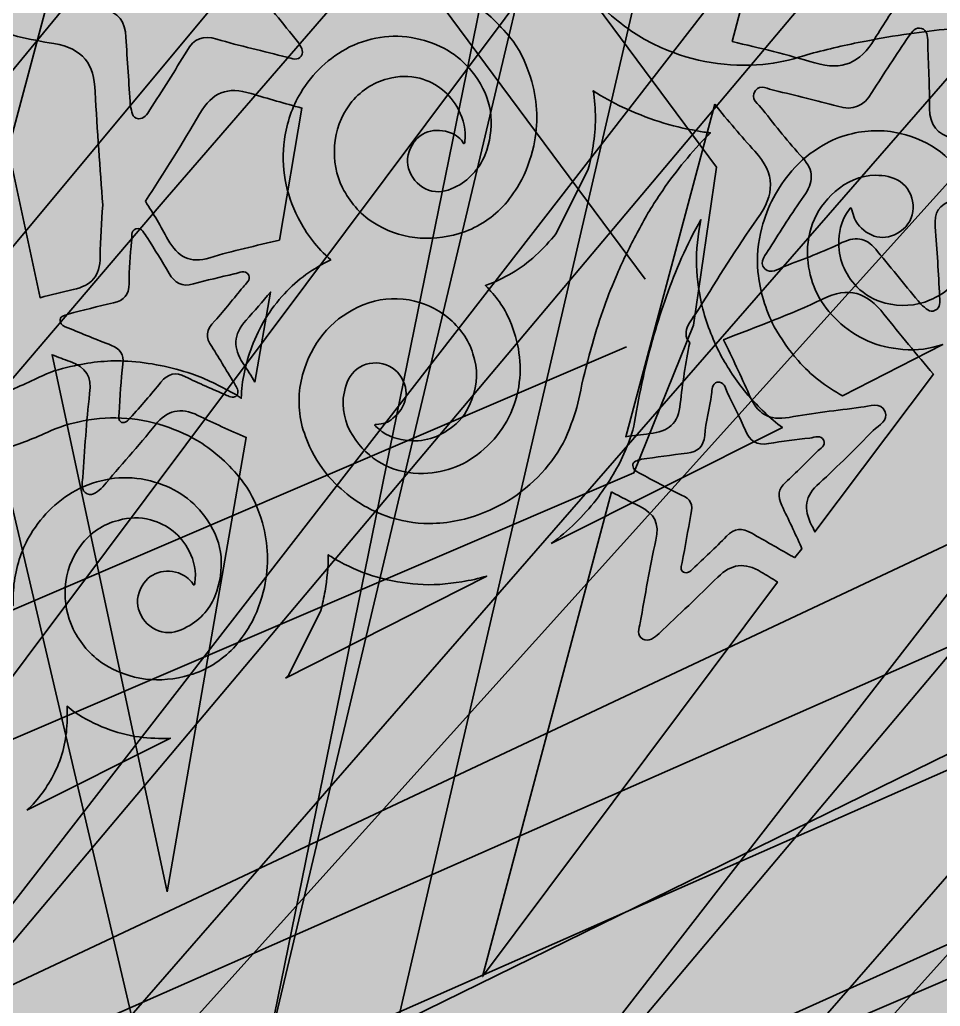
# Model space of a CAD drawing. Header units: inches. Extents: x 1.3 to 15.2, y 1.7 to 11.7.
# Drawn here: x 8.206 to 10.247, y 3.103 to 5.291 of the extents above; entities that cross this region are included whole.
import ezdxf

# ---------------------------------------------------------------- set-up
doc = ezdxf.new("R2010")
doc.units = ezdxf.units.IN
doc.header["$MEASUREMENT"] = 0
doc.layers.add('Layer 1', color=7, linetype='Continuous')

# ---------------------------------------------------------------- blocks, each defined once
blk = doc.blocks.new('block 2')
at = {"layer": 'Layer 1', "true_color": 0x94aa00}
h = blk.add_hatch(color=54, dxfattribs=at)
h.dxf.hatch_style = 2
h.paths.add_polyline_path([(8.05, 7.2569), (7.7, 7.3083), (7.5903, 7.6444), (5.0417, 8.9264), (4.7069, 8.8167), (3.0278, 11.7208), (1.35, 8.8167), (3.0278, 1.7528), (3.125, 1.7139), (3.3514, 1.7306), (3.6556, 1.75), (9.5681, 4.2861), (9.7, 4.6139), (9.7514, 4.9639)])
edge = h.paths.add_edge_path()
edge.add_spline(control_points=[(3.0194, 10.6444), (3.4347, 10.6444), (3.7694, 10.3097), (3.7694, 9.8944), (3.7694, 9.4792), (3.4333, 9.1444), (3.0194, 9.1444), (2.6042, 9.1444), (2.2694, 9.4792), (2.2694, 9.8944), (2.2694, 10.3097), (2.6042, 10.6444), (3.0194, 10.6444)], knot_values=[0, 0, 0, 0, 1, 1, 1, 2, 2, 2, 3, 3, 3, 4, 4, 4, 4], degree=3, periodic=1)
at = {"layer": 'Layer 1', "color": 7, "lineweight": 35, "true_color": 0xffffff}
blk.add_lwpolyline([(8.05, 7.2569), (7.7, 7.3083), (7.5903, 7.6444), (5.0417, 8.9264), (4.7069, 8.8167), (3.0278, 11.7208), (1.35, 8.8167), (3.0278, 1.7528), (3.125, 1.7139), (3.3514, 1.7306), (3.6556, 1.75), (9.5681, 4.2861), (9.7, 4.6139), (9.7514, 4.9639), (8.05, 7.2569)], dxfattribs=at)
at = {"layer": 'Layer 1', "color": 140, "lineweight": 35, "true_color": 0x00bfff}
for points in [[(7.7431, 7.2069), (9.5931, 4.7153)], [(9.5514, 4.5653), (3.125, 1.8097)]]:
    blk.add_lwpolyline(points, dxfattribs=at)
blk = doc.blocks.new('block 3')
at = {"layer": 'Layer 1', "true_color": 0xdcdcdc}
h = blk.add_hatch(color=254, dxfattribs=at)
h.dxf.hatch_style = 2
h.paths.add_polyline_path([(5.9473, 2.0945), (10.0015, 6.9626), (11.7084, 4.807)])
at = {"layer": 'Layer 1', "color": 140, "lineweight": 35, "true_color": 0x00bfff}
for points in [[(5.8501, 1.6792), (10.9015, 3.9084), (10.9501, 3.9292), (11.8501, 4.3265), (11.9778, 4.6556), (12.0265, 5.0056), (10.3112, 7.2848), (9.9626, 7.3334), (9.8501, 7.6681), (7.3001, 8.9278), (6.9667, 8.814), (5.2709, 11.7056)], [(9.8792, 7.232), (5.4959, 1.9028)], [(11.8612, 4.6042), (5.4862, 1.7917)]]:
    blk.add_lwpolyline(points, dxfattribs=at)
at = {"layer": 'Layer 1', "color": 7, "lineweight": 35, "true_color": 0xffffff}
blk.add_lwpolyline([(5.9473, 2.0945), (10.0015, 6.9626), (11.7084, 4.807), (5.9473, 2.0945)], dxfattribs=at)
at = {"layer": 'Layer 1', "color": 140, "lineweight": 35, "true_color": 0x00bfff}
for points, knots in [([(10.5403, 5.414), (10.557, 5.4292), (10.5723, 5.4459), (10.5862, 5.4626), (10.5862, 5.4626), (10.657, 5.6056), (10.657, 5.6056), (10.6612, 5.6195), (10.664, 5.6334), (10.6667, 5.6487), (10.6737, 5.6903), (10.6751, 5.732), (10.6695, 5.7723), (10.6695, 5.7751), (10.6681, 5.7765), (10.6681, 5.7792), (10.6681, 5.7792), (11.2237, 5.064), (11.2237, 5.064), (11.2237, 5.064), (11.0792, 4.9917), (11.0792, 4.9917), (11.0417, 5.0376), (10.9987, 5.0765), (10.9487, 5.1098), (10.9209, 5.1292), (10.8917, 5.1459), (10.8626, 5.1612), (10.8042, 5.1917), (10.7431, 5.2153), (10.682, 5.232), (10.6195, 5.2501), (10.5584, 5.2612), (10.4945, 5.2681), (10.4542, 5.2723), (10.4153, 5.2737), (10.3751, 5.2751), (10.3348, 5.2751), (10.2945, 5.2737), (10.2556, 5.2695), (10.2265, 5.2667), (10.1973, 5.2626), (10.1667, 5.2584), (10.1334, 5.2528), (10.1001, 5.2473), (10.0653, 5.2403), (10.0237, 5.232), (9.9834, 5.2223), (9.9445, 5.2112), (9.9153, 5.2015), (9.8848, 5.1945), (9.8542, 5.1917), (9.7765, 5.1848), (9.7015, 5.1973), (9.6278, 5.2292), (9.5945, 5.2445), (9.5626, 5.264), (9.5334, 5.2876), (9.4917, 5.3195), (9.4598, 5.3584), (9.4334, 5.4015), (9.414, 5.4348), (9.4015, 5.4723), (9.3931, 5.5098), (9.382, 5.5667), (9.3862, 5.6223), (9.4028, 5.6765), (9.414, 5.7098), (9.4292, 5.7403), (9.4501, 5.7695), (9.4653, 5.789), (9.4806, 5.807), (9.5001, 5.8223), (9.5362, 5.8515), (9.5765, 5.8695), (9.6237, 5.8765), (9.7056, 5.8903), (9.7806, 5.8723), (9.8459, 5.8195), (9.8778, 5.7931), (9.9015, 5.7598), (9.9167, 5.7209), (9.9306, 5.6848), (9.9334, 5.6487), (9.9278, 5.6112), (9.9209, 5.5709), (9.9042, 5.5376), (9.8778, 5.5098), (9.8501, 5.4806), (9.8153, 5.4626), (9.7737, 5.457), (9.7459, 5.4542), (9.7153, 5.4542), (9.689, 5.4667), (9.6445, 5.4848), (9.6126, 5.5167), (9.5945, 5.5598), (9.5834, 5.5876), (9.5792, 5.6153), (9.5862, 5.6445), (9.5862, 5.6473), (9.5862, 5.6487), (9.589, 5.6487), (9.5917, 5.6487), (9.5917, 5.6459), (9.5931, 5.6445), (9.6015, 5.6306), (9.6126, 5.6209), (9.6292, 5.614), (9.6709, 5.5959), (9.7153, 5.6042), (9.7362, 5.6501), (9.757, 5.6945), (9.7251, 5.7515), (9.6765, 5.7612), (9.6528, 5.7667), (9.6306, 5.7598), (9.6098, 5.7501), (9.5737, 5.7348), (9.5473, 5.7056), (9.5306, 5.6695), (9.5015, 5.6028), (9.507, 5.5376), (9.5445, 5.4737), (9.5765, 5.4209), (9.6223, 5.3848), (9.6806, 5.364), (9.7431, 5.3403), (9.8056, 5.3403), (9.8681, 5.3612), (9.9265, 5.3806), (9.9709, 5.4153), (10.007, 5.4626), (10.0112, 5.4681), (10.0153, 5.4737), (10.0195, 5.4806), (10.0431, 5.4403), (10.0737, 5.407), (10.1126, 5.382), (10.1556, 5.3542), (10.2028, 5.3348), (10.2542, 5.3278), (10.3001, 5.3209), (10.3473, 5.3251), (10.3917, 5.3362), (10.4473, 5.3487), (10.4973, 5.3751), (10.5403, 5.414)], [0, 0, 0, 0, 1, 1, 1, 2, 2, 2, 3, 3, 3, 4, 4, 4, 5, 5, 5, 6, 6, 6, 7, 7, 7, 8, 8, 8, 9, 9, 9, 10, 10, 10, 11, 11, 11, 12, 12, 12, 13, 13, 13, 14, 14, 14, 15, 15, 15, 16, 16, 16, 17, 17, 17, 18, 18, 18, 19, 19, 19, 20, 20, 20, 21, 21, 21, 22, 22, 22, 23, 23, 23, 24, 24, 24, 25, 25, 25, 26, 26, 26, 27, 27, 27, 28, 28, 28, 29, 29, 29, 30, 30, 30, 31, 31, 31, 32, 32, 32, 33, 33, 33, 34, 34, 34, 35, 35, 35, 36, 36, 36, 37, 37, 37, 38, 38, 38, 39, 39, 39, 40, 40, 40, 41, 41, 41, 42, 42, 42, 43, 43, 43, 44, 44, 44, 45, 45, 45, 46, 46, 46, 47, 47, 47, 48, 48, 48, 49, 49, 49, 49]), ([(8.5153, 4.8765), (8.5153, 4.8765), (8.5334, 4.8973), (8.5334, 4.8973), (8.5334, 4.8973), (8.9515, 5.382), (8.9515, 5.382), (9.0098, 5.3917), (9.0667, 5.3876), (9.1237, 5.3695), (9.1528, 5.3598), (9.1806, 5.3473), (9.207, 5.3306), (9.2431, 5.307), (9.2737, 5.2778), (9.3001, 5.2431), (9.3195, 5.2167), (9.332, 5.1862), (9.3417, 5.1542), (9.3542, 5.107), (9.357, 5.0598), (9.3459, 5.0112), (9.339, 4.982), (9.3292, 4.9528), (9.314, 4.9265), (9.3028, 4.9084), (9.2917, 4.8917), (9.2778, 4.8765), (9.2501, 4.8487), (9.2181, 4.8278), (9.1806, 4.8167), (9.114, 4.7973), (9.0487, 4.8042), (8.989, 4.8417), (8.9598, 4.8612), (8.9376, 4.8876), (8.9223, 4.9181), (8.907, 4.9473), (8.9028, 4.9778), (8.9042, 5.0112), (8.907, 5.0459), (8.9181, 5.0765), (8.939, 5.1042), (8.9598, 5.132), (8.989, 5.1515), (9.0223, 5.1598), (9.0459, 5.1667), (9.0709, 5.1667), (9.0931, 5.1612), (9.132, 5.1501), (9.1598, 5.1278), (9.1792, 5.0917), (9.1903, 5.0695), (9.1959, 5.0459), (9.1931, 5.0209), (9.1931, 5.0195), (9.1931, 5.0181), (9.1917, 5.0167), (9.189, 5.0153), (9.189, 5.0195), (9.189, 5.0195), (9.1806, 5.0306), (9.1695, 5.039), (9.157, 5.0417), (9.1209, 5.0528), (9.0848, 5.0403), (9.0695, 4.9987), (9.0556, 4.9584), (9.0862, 4.914), (9.1278, 4.9098), (9.1473, 4.907), (9.1653, 4.9167), (9.182, 4.9251), (9.2112, 4.9431), (9.232, 4.9709), (9.2417, 5.0015), (9.2612, 5.0612), (9.2528, 5.1167), (9.2153, 5.1681), (9.1848, 5.2098), (9.1445, 5.2348), (9.0945, 5.2473), (9.0403, 5.2612), (8.989, 5.2542), (8.9376, 5.2306), (8.8917, 5.207), (8.8556, 5.1723), (8.8292, 5.1292), (8.8098, 5.0973), (8.7987, 5.0626), (8.7931, 5.0251), (8.7848, 4.964), (8.7959, 4.9056), (8.8237, 4.8515), (8.8417, 4.8153), (8.8653, 4.7848), (8.8959, 4.7584), (8.857, 4.739), (8.8223, 4.7153), (8.7931, 4.6834), (8.7612, 4.6487), (8.7376, 4.6098), (8.7209, 4.5653), (8.707, 4.5292), (8.6987, 4.4903), (8.6973, 4.4515), (8.6903, 4.4556), (8.6862, 4.4598), (8.6792, 4.4626), (8.6501, 4.4792), (8.6195, 4.4945), (8.5876, 4.5056), (8.5417, 4.5209), (8.4945, 4.5306), (8.4459, 4.5334), (8.4056, 4.5362), (8.3667, 4.532), (8.3278, 4.5237), (8.3042, 4.5181), (8.2792, 4.5126), (8.257, 4.5015), (8.2251, 4.4862), (8.1903, 4.4709), (8.157, 4.457), (8.157, 4.457), (8.5153, 4.8765), (8.5153, 4.8765)], [0, 0, 0, 0, 1, 1, 1, 2, 2, 2, 3, 3, 3, 4, 4, 4, 5, 5, 5, 6, 6, 6, 7, 7, 7, 8, 8, 8, 9, 9, 9, 10, 10, 10, 11, 11, 11, 12, 12, 12, 13, 13, 13, 14, 14, 14, 15, 15, 15, 16, 16, 16, 17, 17, 17, 18, 18, 18, 19, 19, 19, 20, 20, 20, 21, 21, 21, 22, 22, 22, 23, 23, 23, 24, 24, 24, 25, 25, 25, 26, 26, 26, 27, 27, 27, 28, 28, 28, 29, 29, 29, 30, 30, 30, 31, 31, 31, 32, 32, 32, 33, 33, 33, 34, 34, 34, 35, 35, 35, 36, 36, 36, 37, 37, 37, 38, 38, 38, 39, 39, 39, 40, 40, 40, 41, 41, 41, 42, 42, 42, 42]), ([(9.3181, 4.2445), (9.2945, 4.2251), (9.2667, 4.2112), (9.2376, 4.1987), (9.1973, 4.182), (9.157, 4.1737), (9.114, 4.1737), (9.082, 4.1737), (9.0501, 4.1792), (9.0181, 4.1903), (8.9723, 4.207), (8.9334, 4.2334), (8.8987, 4.2695), (8.8778, 4.2917), (8.8626, 4.3167), (8.8487, 4.3445), (8.8403, 4.364), (8.8334, 4.3834), (8.8292, 4.4028), (8.8223, 4.4417), (8.8251, 4.4806), (8.8376, 4.5167), (8.8598, 4.5834), (8.9028, 4.632), (8.9681, 4.6584), (9.0001, 4.6723), (9.0348, 4.6751), (9.0695, 4.6695), (9.1015, 4.664), (9.1292, 4.6515), (9.1556, 4.6306), (9.182, 4.6084), (9.2015, 4.582), (9.2112, 4.5501), (9.2223, 4.5167), (9.2223, 4.4834), (9.2084, 4.4487), (9.2001, 4.4251), (9.1876, 4.4042), (9.1667, 4.389), (9.1362, 4.364), (9.1001, 4.3528), (9.0612, 4.3584), (9.0362, 4.3612), (9.014, 4.3709), (8.9959, 4.389), (8.9945, 4.3903), (8.9931, 4.3917), (8.9931, 4.3917), (8.9945, 4.3945), (8.9959, 4.3931), (8.9973, 4.3931), (9.0112, 4.3945), (9.0237, 4.3973), (9.0334, 4.407), (9.0626, 4.4306), (9.0751, 4.4667), (9.0487, 4.5028), (9.0237, 4.5376), (8.9695, 4.539), (8.9431, 4.5056), (8.9306, 4.4903), (8.9265, 4.4709), (8.9237, 4.4515), (8.9209, 4.4167), (8.932, 4.3848), (8.9515, 4.3584), (8.9876, 4.3084), (9.0403, 4.2834), (9.1015, 4.2848), (9.1528, 4.2862), (9.1973, 4.3042), (9.2362, 4.339), (9.2778, 4.3751), (9.3028, 4.4223), (9.3126, 4.4765), (9.3209, 4.5278), (9.3126, 4.5778), (9.2931, 4.6237), (9.2806, 4.6528), (9.2612, 4.6792), (9.239, 4.7015), (9.2806, 4.7167), (9.3167, 4.7376), (9.3501, 4.7681), (9.3667, 4.7834), (9.382, 4.8001), (9.3959, 4.8167), (9.3959, 4.8167), (9.4667, 4.9598), (9.4667, 4.9598), (9.4709, 4.9737), (9.4737, 4.9876), (9.4765, 5.0028), (9.4834, 5.0445), (9.4848, 5.0848), (9.4792, 5.1265), (9.4792, 5.1292), (9.4778, 5.132), (9.4778, 5.1334), (9.4987, 5.1195), (9.5209, 5.107), (9.5431, 5.0973), (9.5959, 5.0723), (9.6515, 5.0542), (9.7084, 5.0445), (9.7181, 5.0417), (9.7278, 5.0417), (9.7376, 5.0403), (9.7348, 5.0376), (9.7306, 5.0334), (9.7265, 5.0292), (9.6903, 4.9903), (9.6556, 4.9487), (9.6265, 4.9042), (9.607, 4.8765), (9.5903, 4.8473), (9.5751, 4.8181), (9.5598, 4.789), (9.5445, 4.7584), (9.5306, 4.7265), (9.5209, 4.7028), (9.5112, 4.6806), (9.5028, 4.6556), (9.4931, 4.6278), (9.4834, 4.6015), (9.4765, 4.5723), (9.4667, 4.539), (9.457, 4.5042), (9.4501, 4.4695), (9.4445, 4.4431), (9.439, 4.4181), (9.4292, 4.3945), (9.4098, 4.3362), (9.3709, 4.2848), (9.3181, 4.2445)], [0, 0, 0, 0, 1, 1, 1, 2, 2, 2, 3, 3, 3, 4, 4, 4, 5, 5, 5, 6, 6, 6, 7, 7, 7, 8, 8, 8, 9, 9, 9, 10, 10, 10, 11, 11, 11, 12, 12, 12, 13, 13, 13, 14, 14, 14, 15, 15, 15, 16, 16, 16, 17, 17, 17, 18, 18, 18, 19, 19, 19, 20, 20, 20, 21, 21, 21, 22, 22, 22, 23, 23, 23, 24, 24, 24, 25, 25, 25, 26, 26, 26, 27, 27, 27, 28, 28, 28, 29, 29, 29, 30, 30, 30, 31, 31, 31, 32, 32, 32, 33, 33, 33, 34, 34, 34, 35, 35, 35, 36, 36, 36, 37, 37, 37, 38, 38, 38, 39, 39, 39, 40, 40, 40, 41, 41, 41, 42, 42, 42, 43, 43, 43, 44, 44, 44, 45, 45, 45, 45]), ([(10.0306, 4.457), (10.0306, 4.457), (10.0306, 4.457), (10.0306, 4.457), (9.9945, 4.4765), (9.9598, 4.5028), (9.932, 4.5348), (9.9112, 4.5584), (9.8945, 4.5834), (9.8792, 4.6098), (9.8598, 4.6487), (9.8473, 4.689), (9.8431, 4.732), (9.8403, 4.764), (9.8431, 4.7973), (9.8515, 4.8292), (9.864, 4.8765), (9.8862, 4.9181), (9.9181, 4.9556), (9.9376, 4.9792), (9.9612, 4.9973), (9.9876, 5.0126), (10.0056, 5.0237), (10.0237, 5.032), (10.0445, 5.0362), (10.082, 5.0473), (10.1209, 5.0473), (10.1584, 5.039), (10.2265, 5.0223), (10.2778, 4.9848), (10.3112, 4.9209), (10.3265, 4.889), (10.3334, 4.8556), (10.3306, 4.8209), (10.3278, 4.789), (10.3181, 4.7584), (10.3001, 4.732), (10.2806, 4.7042), (10.2556, 4.682), (10.2251, 4.6695), (10.1931, 4.6556), (10.1584, 4.6542), (10.1251, 4.6626), (10.1015, 4.6695), (10.0792, 4.6806), (10.0626, 4.6987), (10.0348, 4.7265), (10.0209, 4.7626), (10.0223, 4.8028), (10.0237, 4.8278), (10.0306, 4.8515), (10.0459, 4.8709), (10.0473, 4.8723), (10.0487, 4.8737), (10.0487, 4.8737), (10.0515, 4.8737), (10.0501, 4.8709), (10.0515, 4.8695), (10.0542, 4.8556), (10.0584, 4.8445), (10.0681, 4.8334), (10.0931, 4.8056), (10.1306, 4.7973), (10.1653, 4.8265), (10.1973, 4.8542), (10.1931, 4.9084), (10.1584, 4.932), (10.1417, 4.9431), (10.1223, 4.9459), (10.1042, 4.9459), (10.0695, 4.9459), (10.039, 4.932), (10.014, 4.9098), (9.9681, 4.8681), (9.9473, 4.8153), (9.9542, 4.7528), (9.9598, 4.7015), (9.982, 4.6584), (10.0195, 4.6237), (10.0598, 4.5848), (10.1084, 4.564), (10.164, 4.5598), (10.1959, 4.557), (10.2251, 4.5612), (10.2528, 4.5709), (10.2528, 4.5709), (10.0306, 4.457), (10.0306, 4.457)], [0, 0, 0, 0, 1, 1, 1, 2, 2, 2, 3, 3, 3, 4, 4, 4, 5, 5, 5, 6, 6, 6, 7, 7, 7, 8, 8, 8, 9, 9, 9, 10, 10, 10, 11, 11, 11, 12, 12, 12, 13, 13, 13, 14, 14, 14, 15, 15, 15, 16, 16, 16, 17, 17, 17, 18, 18, 18, 19, 19, 19, 20, 20, 20, 21, 21, 21, 22, 22, 22, 23, 23, 23, 24, 24, 24, 25, 25, 25, 26, 26, 26, 27, 27, 27, 28, 28, 28, 29, 29, 29, 29]), ([(9.3848, 4.1292), (9.4223, 4.157), (9.4556, 4.1903), (9.4848, 4.2265), (9.5084, 4.2584), (9.5306, 4.2931), (9.5459, 4.3278), (9.5556, 4.3515), (9.5653, 4.3737), (9.5695, 4.3987), (9.5806, 4.464), (9.5945, 4.5292), (9.6126, 4.5917), (9.6292, 4.6501), (9.6487, 4.7056), (9.6737, 4.7626), (9.6862, 4.7917), (9.7015, 4.8209), (9.7167, 4.8473), (9.7098, 4.814), (9.7056, 4.7806), (9.707, 4.7459), (9.7084, 4.714), (9.7126, 4.6806), (9.7209, 4.6487), (9.7306, 4.6126), (9.7445, 4.5778), (9.7626, 4.5431), (9.7792, 4.514), (9.7987, 4.4848), (9.8209, 4.4584), (9.8445, 4.432), (9.8695, 4.407), (9.8973, 4.3862), (9.8973, 4.3862), (9.3848, 4.1292), (9.3848, 4.1292)], [0, 0, 0, 0, 1, 1, 1, 2, 2, 2, 3, 3, 3, 4, 4, 4, 5, 5, 5, 6, 6, 6, 7, 7, 7, 8, 8, 8, 9, 9, 9, 10, 10, 10, 11, 11, 11, 12, 12, 12, 12]), ([(8.0084, 4.2903), (8.032, 4.2959), (8.0556, 4.3015), (8.0792, 4.3084), (8.107, 4.3153), (8.1348, 4.3251), (8.1612, 4.3348), (8.1945, 4.3459), (8.2278, 4.3584), (8.2598, 4.3723), (8.2834, 4.3834), (8.3084, 4.3931), (8.3348, 4.3987), (8.4001, 4.414), (8.464, 4.4098), (8.5265, 4.3903), (8.5556, 4.3806), (8.5834, 4.3681), (8.6098, 4.3515), (8.6459, 4.3278), (8.6765, 4.2987), (8.7028, 4.264), (8.7223, 4.2376), (8.7348, 4.207), (8.7445, 4.1751), (8.757, 4.1278), (8.7598, 4.0806), (8.7487, 4.032), (8.7417, 4.0028), (8.732, 3.9737), (8.7167, 3.9473), (8.7056, 3.9292), (8.6931, 3.9126), (8.6806, 3.8973), (8.6528, 3.8695), (8.6209, 3.8487), (8.5834, 3.8376), (8.5167, 3.8181), (8.4515, 3.8251), (8.3917, 3.8626), (8.3626, 3.882), (8.3403, 3.9084), (8.3251, 3.939), (8.3112, 3.9681), (8.3056, 3.9987), (8.307, 4.032), (8.3098, 4.0667), (8.3209, 4.0973), (8.3417, 4.1251), (8.3626, 4.1528), (8.3917, 4.1723), (8.4251, 4.1806), (8.4487, 4.1876), (8.4737, 4.1876), (8.4959, 4.182), (8.5348, 4.1709), (8.5626, 4.1487), (8.582, 4.1126), (8.5931, 4.0903), (8.5987, 4.0667), (8.5945, 4.0417), (8.5945, 4.0403), (8.5945, 4.039), (8.5931, 4.0376), (8.5903, 4.0362), (8.5903, 4.0403), (8.5903, 4.0403), (8.582, 4.0515), (8.5709, 4.0598), (8.5584, 4.064), (8.5223, 4.0751), (8.4862, 4.0626), (8.4709, 4.0209), (8.457, 3.9806), (8.4876, 3.9362), (8.5292, 3.932), (8.5487, 3.9292), (8.5667, 3.939), (8.5834, 3.9473), (8.6126, 3.9653), (8.6334, 3.9917), (8.6431, 4.0237), (8.6626, 4.0834), (8.6542, 4.139), (8.6167, 4.189), (8.5862, 4.2306), (8.5459, 4.2556), (8.4959, 4.2681), (8.4417, 4.282), (8.3903, 4.2751), (8.339, 4.2515), (8.2931, 4.2278), (8.257, 4.1931), (8.2306, 4.1501), (8.2112, 4.1181), (8.2001, 4.0834), (8.1945, 4.0459), (8.1917, 4.0278), (8.1917, 4.0098), (8.1917, 3.9917), (8.1765, 4.0028), (8.1626, 4.014), (8.1459, 4.0237), (8.0973, 4.0501), (8.0473, 4.0653), (7.9931, 4.0681), (7.9445, 4.0709), (7.8959, 4.064), (7.8501, 4.0473), (7.8167, 4.0362), (7.7848, 4.0195), (7.757, 4.0001), (7.757, 4.0001), (8.0084, 4.2903), (8.0084, 4.2903)], [0, 0, 0, 0, 1, 1, 1, 2, 2, 2, 3, 3, 3, 4, 4, 4, 5, 5, 5, 6, 6, 6, 7, 7, 7, 8, 8, 8, 9, 9, 9, 10, 10, 10, 11, 11, 11, 12, 12, 12, 13, 13, 13, 14, 14, 14, 15, 15, 15, 16, 16, 16, 17, 17, 17, 18, 18, 18, 19, 19, 19, 20, 20, 20, 21, 21, 21, 22, 22, 22, 23, 23, 23, 24, 24, 24, 25, 25, 25, 26, 26, 26, 27, 27, 27, 28, 28, 28, 29, 29, 29, 30, 30, 30, 31, 31, 31, 32, 32, 32, 33, 33, 33, 34, 34, 34, 35, 35, 35, 36, 36, 36, 37, 37, 37, 38, 38, 38, 38]), ([(8.7959, 3.8306), (8.7987, 3.8334), (8.8001, 3.8348), (8.8028, 3.8376), (8.8028, 3.8376), (8.8737, 3.9806), (8.8737, 3.9806), (8.8778, 3.9945), (8.8806, 4.0084), (8.8834, 4.0237), (8.8876, 4.0501), (8.8903, 4.0778), (8.8903, 4.1042), (8.8987, 4.0987), (8.907, 4.0931), (8.9153, 4.089), (8.9695, 4.0598), (9.0278, 4.0431), (9.089, 4.039), (9.1209, 4.0362), (9.1542, 4.039), (9.1862, 4.0445), (9.2056, 4.0473), (9.2237, 4.0515), (9.2417, 4.057), (9.2417, 4.057), (8.7959, 3.8306), (8.7959, 3.8306)], [0, 0, 0, 0, 1, 1, 1, 2, 2, 2, 3, 3, 3, 4, 4, 4, 5, 5, 5, 6, 6, 6, 7, 7, 7, 8, 8, 8, 9, 9, 9, 9]), ([(8.2223, 3.5376), (8.2473, 3.5612), (8.2681, 3.589), (8.2834, 3.6209), (8.3015, 3.6556), (8.3098, 3.6931), (8.3112, 3.732), (8.3126, 3.7445), (8.3112, 3.757), (8.3112, 3.7681), (8.3181, 3.764), (8.3223, 3.7584), (8.3292, 3.7542), (8.3723, 3.7265), (8.4195, 3.707), (8.4709, 3.7001), (8.4945, 3.6973), (8.5167, 3.6959), (8.5403, 3.6973), (8.5403, 3.6973), (8.2223, 3.5376), (8.2223, 3.5376)], [0, 0, 0, 0, 1, 1, 1, 2, 2, 2, 3, 3, 3, 4, 4, 4, 5, 5, 5, 6, 6, 6, 7, 7, 7, 7])]:
    blk.add_open_spline(points, degree=3, knots=knots, dxfattribs=at)
blk = doc.blocks.new('block 4')
at = {"layer": 'Layer 1', "true_color": 0x7de900}
h = blk.add_hatch(color=70, dxfattribs=at)
h.dxf.hatch_style = 2
h.paths.add_polyline_path([(11.9646, 7.2278), (11.6146, 7.2792), (11.5049, 7.6153), (8.9563, 8.8973), (8.6216, 8.7875), (6.9424, 11.6917), (5.2646, 8.7875), (6.9424, 1.7236), (6.9924, 1.7028), (7.2952, 1.7), (7.5105, 1.6931), (13.4827, 4.2542), (13.6147, 4.582), (13.666, 4.932)])
edge = h.paths.add_edge_path()
edge.add_spline(control_points=[(6.9341, 10.6153), (7.3494, 10.6153), (7.6841, 10.2806), (7.6841, 9.8653), (7.6841, 9.45), (7.348, 9.1153), (6.9341, 9.1153), (6.5188, 9.1153), (6.1841, 9.45), (6.1841, 9.8653), (6.1841, 10.2792), (6.5188, 10.6153), (6.9341, 10.6153)], knot_values=[0, 0, 0, 0, 1, 1, 1, 2, 2, 2, 3, 3, 3, 4, 4, 4, 4], degree=3, periodic=1)
h.paths.add_polyline_path([(6.991, 3.3528), (5.9091, 8.407), (7.8702, 8.4459)])
h.paths.add_polyline_path([(9.023, 8.1611), (10.7869, 7.3056), (7.6896, 3.1667)])
h.paths.add_polyline_path([(8.2188, 2.6584), (11.6785, 6.5), (12.8591, 4.9348)])
at = {"layer": 'Layer 1', "true_color": 0xdcdcdc}
h = blk.add_hatch(color=254, dxfattribs=at)
h.dxf.hatch_style = 2
h.paths.add_polyline_path([(7.2952, 2.1764), (8.7438, 8.4181), (11.2424, 7.2681)])
h = blk.add_hatch(color=254, dxfattribs=at)
h.dxf.hatch_style = 2
h.paths.add_polyline_path([(7.5105, 2), (11.7188, 6.8334), (13.3855, 4.6459)])
at = {"layer": 'Layer 1', "color": 7, "lineweight": 35, "true_color": 0xffffff}
for points in [[(7.2952, 2.1764), (8.7438, 8.4181), (11.2424, 7.2681), (7.2952, 2.1764)], [(7.5105, 2), (11.7188, 6.8334), (13.3855, 4.6459), (7.5105, 2)]]:
    blk.add_lwpolyline(points, dxfattribs=at)
at = {"layer": 'Layer 1', "color": 140, "lineweight": 35, "true_color": 0x00bfff}
for points in [[(9.023, 8.1611), (10.7869, 7.3056), (7.6896, 3.1667), (9.023, 8.1611)], [(11.4994, 7.1778), (7.0508, 1.8903)], [(8.2188, 2.6584), (11.6785, 6.5), (12.8591, 4.9348), (8.2188, 2.6584)], [(13.466, 4.5361), (7.0396, 1.7806)]]:
    blk.add_lwpolyline(points, dxfattribs=at)
blk = doc.blocks.new('block 5')
at = {"layer": 'Layer 1', "true_color": 0xdcdcdc}
h = blk.add_hatch(color=254, dxfattribs=at)
h.dxf.hatch_style = 2
h.paths.add_polyline_path([(8.6237, 2.359), (7.1612, 8.5979), (9.9098, 8.6729)])
h = blk.add_hatch(color=254, dxfattribs=at)
h.dxf.hatch_style = 2
h.paths.add_polyline_path([(8.8376, 2.1785), (10.2862, 8.4202), (12.7848, 7.2702)])
h = blk.add_hatch(color=254, dxfattribs=at)
h.dxf.hatch_style = 2
h.paths.add_polyline_path([(9.0529, 2.0021), (13.2612, 6.8354), (14.9279, 4.6479)])
at = {"layer": 'Layer 1', "color": 140, "lineweight": 35, "true_color": 0x00bfff}
for points in [[(10.107, 8.6896), (8.4904, 1.8854)], [(13.0417, 7.1799), (8.5931, 1.8938)]]:
    blk.add_lwpolyline(points, dxfattribs=at)
at = {"layer": 'Layer 1', "color": 7, "lineweight": 35, "true_color": 0xffffff}
for points in [[(8.6237, 2.359), (7.1612, 8.5979), (9.9098, 8.6729), (8.6237, 2.359)], [(8.8376, 2.1785), (10.2862, 8.4202), (12.7848, 7.2702), (8.8376, 2.1785)], [(9.0529, 2.0021), (13.2612, 6.8354), (14.9279, 4.6479), (9.0529, 2.0021)]]:
    blk.add_lwpolyline(points, dxfattribs=at)
for points, knots in [([(8.8306, 5.2104), (8.8237, 5.1993), (8.8098, 5.2049), (8.7987, 5.2077), (8.7473, 5.2215), (8.6945, 5.2327), (8.6431, 5.2479), (8.6126, 5.2577), (8.5931, 5.2493), (8.5765, 5.2215), (8.5501, 5.1771), (8.5223, 5.134), (8.4945, 5.091), (8.489, 5.0813), (8.482, 5.0702), (8.4695, 5.0715), (8.4542, 5.0729), (8.4556, 5.0868), (8.4515, 5.1007), (8.4487, 5.1493), (8.4445, 5.2007), (8.4417, 5.2521), (8.4404, 5.2868), (8.4265, 5.3077), (8.389, 5.3146), (8.3445, 5.3215), (8.3001, 5.3354), (8.2556, 5.3465), (8.2417, 5.3507), (8.2195, 5.3493), (8.2181, 5.3674), (8.2154, 5.3896), (8.239, 5.3924), (8.2542, 5.3979), (8.2959, 5.416), (8.339, 5.4327), (8.382, 5.4479), (8.4181, 5.4604), (8.4348, 5.4813), (8.4292, 5.5202), (8.4237, 5.566), (8.4223, 5.6118), (8.4195, 5.6577), (8.4181, 5.6729), (8.4098, 5.6952), (8.4306, 5.7021), (8.4487, 5.7077), (8.4556, 5.6882), (8.4654, 5.6771), (8.4959, 5.641), (8.5279, 5.6049), (8.557, 5.5674), (8.5792, 5.5382), (8.6042, 5.534), (8.6376, 5.5479), (8.6834, 5.5674), (8.7306, 5.584), (8.7765, 5.6007), (8.7876, 5.6049), (8.8001, 5.609), (8.8084, 5.5993), (8.8167, 5.5896), (8.8098, 5.5771), (8.8029, 5.5674), (8.7751, 5.5257), (8.7487, 5.484), (8.7195, 5.4438), (8.6987, 5.4146), (8.7001, 5.3882), (8.7237, 5.3618), (8.757, 5.3229), (8.7904, 5.2827), (8.8223, 5.2424), (8.8292, 5.2327), (8.8376, 5.2215), (8.8306, 5.2104)], [0, 0, 0, 0, 1, 1, 1, 2, 2, 2, 3, 3, 3, 4, 4, 4, 5, 5, 5, 6, 6, 6, 7, 7, 7, 8, 8, 8, 9, 9, 9, 10, 10, 10, 11, 11, 11, 12, 12, 12, 13, 13, 13, 14, 14, 14, 15, 15, 15, 16, 16, 16, 17, 17, 17, 18, 18, 18, 19, 19, 19, 20, 20, 20, 21, 21, 21, 22, 22, 22, 23, 23, 23, 24, 24, 24, 25, 25, 25, 25]), ([(9.8584, 5.5174), (9.9154, 5.5229), (9.9737, 5.5285), (10.0306, 5.5368), (10.0667, 5.5424), (10.089, 5.5299), (10.1029, 5.4952), (10.1223, 5.4452), (10.1445, 5.3979), (10.1667, 5.3493), (10.1445, 5.316), (10.1223, 5.2813), (10.1015, 5.2479), (10.0695, 5.1952), (10.0306, 5.1771), (9.9695, 5.1952), (9.9084, 5.2132), (9.8473, 5.2285), (9.7862, 5.2424), (9.7862, 5.2424), (9.8584, 5.5174), (9.8584, 5.5174)], [0, 0, 0, 0, 1, 1, 1, 2, 2, 2, 3, 3, 3, 4, 4, 4, 5, 5, 5, 6, 6, 6, 7, 7, 7, 7]), ([(8.1223, 5.2743), (8.1751, 5.2604), (8.2279, 5.2465), (8.282, 5.2382), (8.3473, 5.2271), (8.3709, 5.1924), (8.3737, 5.1313), (8.3779, 5.0452), (8.3848, 4.9604), (8.3904, 4.8799), (8.3876, 4.8424), (8.3848, 4.8035), (8.3848, 4.766), (8.3848, 4.7215), (8.3654, 4.7021), (8.3251, 4.6924), (8.3001, 4.6868), (8.2765, 4.6813), (8.2515, 4.6743), (8.2515, 4.6743), (8.1223, 5.2743), (8.1223, 5.2743)], [0, 0, 0, 0, 1, 1, 1, 2, 2, 2, 3, 3, 3, 4, 4, 4, 5, 5, 5, 6, 6, 6, 7, 7, 7, 7]), ([(10.2362, 4.8313), (10.2404, 4.7799), (10.2431, 4.7285), (10.2459, 4.6771), (10.2459, 4.666), (10.2487, 4.6521), (10.2362, 4.6465), (10.2237, 4.6396), (10.2154, 4.6507), (10.2042, 4.6604), (10.1737, 4.6979), (10.1404, 4.7368), (10.1084, 4.7771), (10.0862, 4.8049), (10.064, 4.8132), (10.0292, 4.7966), (9.9876, 4.7757), (9.9445, 4.7604), (9.9015, 4.7438), (9.8876, 4.7382), (9.8709, 4.7257), (9.8584, 4.7382), (9.8431, 4.7549), (9.8612, 4.7702), (9.8695, 4.7841), (9.8931, 4.8229), (9.9181, 4.8618), (9.9445, 4.8993), (9.9667, 4.9299), (9.9681, 4.9563), (9.9417, 4.9854), (9.9112, 5.0188), (9.882, 5.0549), (9.8542, 5.091), (9.8445, 5.1035), (9.8237, 5.116), (9.8376, 5.134), (9.8487, 5.1493), (9.8654, 5.1368), (9.8806, 5.134), (9.9265, 5.1229), (9.9737, 5.1118), (10.0195, 5.0993), (10.0542, 5.0882), (10.0779, 5.0993), (10.0959, 5.1299), (10.1223, 5.1715), (10.1501, 5.2132), (10.1779, 5.2549), (10.1848, 5.2646), (10.1931, 5.2757), (10.2056, 5.2715), (10.2181, 5.2688), (10.2195, 5.2535), (10.2195, 5.2424), (10.2209, 5.1924), (10.2237, 5.1438), (10.2237, 5.0938), (10.2237, 5.0577), (10.2404, 5.0368), (10.2751, 5.0285), (10.3251, 5.016), (10.3751, 5.0021), (10.4251, 4.9896), (10.4362, 4.9868), (10.4501, 4.9827), (10.4501, 4.9688), (10.4501, 4.9549), (10.4362, 4.9521), (10.4265, 4.9479), (10.3765, 4.9285), (10.3279, 4.9077), (10.2765, 4.891), (10.2431, 4.8813), (10.2334, 4.8632), (10.2362, 4.8313)], [0, 0, 0, 0, 1, 1, 1, 2, 2, 2, 3, 3, 3, 4, 4, 4, 5, 5, 5, 6, 6, 6, 7, 7, 7, 8, 8, 8, 9, 9, 9, 10, 10, 10, 11, 11, 11, 12, 12, 12, 13, 13, 13, 14, 14, 14, 15, 15, 15, 16, 16, 16, 17, 17, 17, 18, 18, 18, 19, 19, 19, 20, 20, 20, 21, 21, 21, 22, 22, 22, 23, 23, 23, 24, 24, 24, 25, 25, 25, 25]), ([(8.782, 4.8021), (8.7306, 4.7896), (8.6779, 4.7785), (8.6279, 4.7632), (8.5834, 4.7493), (8.557, 4.7646), (8.5348, 4.8035), (8.5195, 4.8327), (8.5029, 4.8604), (8.4848, 4.8882), (8.5265, 4.9521), (8.5667, 5.016), (8.6056, 5.0827), (8.6334, 5.1299), (8.6667, 5.1438), (8.7195, 5.1271), (8.757, 5.116), (8.7945, 5.1049), (8.832, 5.0952), (8.832, 5.0952), (8.782, 4.8021), (8.782, 4.8021)], [0, 0, 0, 0, 1, 1, 1, 2, 2, 2, 3, 3, 3, 4, 4, 4, 5, 5, 5, 6, 6, 6, 7, 7, 7, 7]), ([(9.7473, 5.1035), (9.7765, 5.0674), (9.8056, 5.0327), (9.8362, 4.9993), (9.882, 4.9493), (9.8806, 4.9035), (9.8417, 4.8493), (9.7959, 4.7854), (9.7542, 4.7174), (9.7126, 4.6507), (9.6987, 4.6271), (9.6695, 4.6007), (9.6917, 4.5743), (9.6834, 4.5299), (9.6751, 4.484), (9.6709, 4.4396), (9.6667, 4.3952), (9.6445, 4.3771), (9.6029, 4.3729), (9.5848, 4.3702), (9.5681, 4.3688), (9.5501, 4.366), (9.5501, 4.366), (9.7473, 5.1035), (9.7473, 5.1035)], [0, 0, 0, 0, 1, 1, 1, 2, 2, 2, 3, 3, 3, 4, 4, 4, 5, 5, 5, 6, 6, 6, 7, 7, 7, 8, 8, 8, 8]), ([(8.632, 4.566), (8.6501, 4.5382), (8.6667, 4.509), (8.6848, 4.4799), (8.689, 4.4729), (8.6931, 4.4646), (8.6876, 4.4577), (8.682, 4.4507), (8.6723, 4.4549), (8.6654, 4.4577), (8.6348, 4.4715), (8.6029, 4.484), (8.5737, 4.4993), (8.5515, 4.5104), (8.5348, 4.5063), (8.5195, 4.4868), (8.4973, 4.4604), (8.4751, 4.434), (8.4515, 4.4077), (8.4459, 4.4021), (8.4404, 4.3952), (8.432, 4.3979), (8.4237, 4.4021), (8.4265, 4.4104), (8.4265, 4.4188), (8.4292, 4.4549), (8.4306, 4.491), (8.4348, 4.5271), (8.4376, 4.5493), (8.4292, 4.5604), (8.4098, 4.5688), (8.3765, 4.5813), (8.3445, 4.5952), (8.3126, 4.6077), (8.3056, 4.6104), (8.2973, 4.6132), (8.2959, 4.6229), (8.2945, 4.6327), (8.3042, 4.634), (8.314, 4.6382), (8.3459, 4.6465), (8.3792, 4.6549), (8.414, 4.6632), (8.4376, 4.6688), (8.4487, 4.6799), (8.4487, 4.7063), (8.4487, 4.7368), (8.4515, 4.7688), (8.4542, 4.7993), (8.4556, 4.809), (8.4515, 4.8229), (8.464, 4.8271), (8.4779, 4.8313), (8.482, 4.816), (8.489, 4.8077), (8.5056, 4.7813), (8.5223, 4.7549), (8.5376, 4.7285), (8.5501, 4.7063), (8.5654, 4.6979), (8.5917, 4.7049), (8.6209, 4.7132), (8.6515, 4.7202), (8.682, 4.7271), (8.6931, 4.7299), (8.7056, 4.7382), (8.714, 4.7243), (8.7195, 4.7132), (8.707, 4.7063), (8.7015, 4.6979), (8.6806, 4.6729), (8.6612, 4.6479), (8.639, 4.6229), (8.6181, 4.6035), (8.6181, 4.5854), (8.632, 4.566)], [0, 0, 0, 0, 1, 1, 1, 2, 2, 2, 3, 3, 3, 4, 4, 4, 5, 5, 5, 6, 6, 6, 7, 7, 7, 8, 8, 8, 9, 9, 9, 10, 10, 10, 11, 11, 11, 12, 12, 12, 13, 13, 13, 14, 14, 14, 15, 15, 15, 16, 16, 16, 17, 17, 17, 18, 18, 18, 19, 19, 19, 20, 20, 20, 21, 21, 21, 22, 22, 22, 23, 23, 23, 24, 24, 24, 25, 25, 25, 25]), ([(8.7279, 4.4868), (8.7195, 4.5007), (8.7112, 4.5146), (8.7015, 4.5285), (8.6792, 4.5632), (8.6792, 4.5924), (8.7084, 4.6243), (8.7265, 4.6452), (8.7445, 4.666), (8.7626, 4.6868), (8.7626, 4.6868), (8.7279, 4.4868), (8.7279, 4.4868)], [0, 0, 0, 0, 1, 1, 1, 2, 2, 2, 3, 3, 3, 4, 4, 4, 4]), ([(9.9792, 4.2632), (10.0209, 4.3007), (10.0598, 4.341), (10.0987, 4.3799), (10.1112, 4.3924), (10.1334, 4.4021), (10.1251, 4.4215), (10.1154, 4.4452), (10.0904, 4.4327), (10.0709, 4.4313), (10.0181, 4.4243), (9.964, 4.4188), (9.9126, 4.409), (9.8667, 4.4007), (9.8417, 4.4174), (9.8237, 4.459), (9.8056, 4.5007), (9.7862, 4.541), (9.7667, 4.5813), (9.8404, 4.6104), (9.9154, 4.6368), (9.9862, 4.6715), (10.0445, 4.7007), (10.0848, 4.6854), (10.1223, 4.6382), (10.1584, 4.5924), (10.1959, 4.5479), (10.232, 4.5049), (10.232, 4.5049), (9.9695, 4.1549), (9.9695, 4.1549), (9.9667, 4.159), (9.9654, 4.1646), (9.9626, 4.1688), (9.9431, 4.2063), (9.9473, 4.2354), (9.9792, 4.2632)], [0, 0, 0, 0, 1, 1, 1, 2, 2, 2, 3, 3, 3, 4, 4, 4, 5, 5, 5, 6, 6, 6, 7, 7, 7, 8, 8, 8, 9, 9, 9, 10, 10, 10, 11, 11, 11, 12, 12, 12, 12]), ([(8.5334, 3.3563), (8.5334, 3.3563), (8.2779, 4.5479), (8.2779, 4.5479), (8.2917, 4.5424), (8.3042, 4.5382), (8.3181, 4.5327), (8.3529, 4.5202), (8.3667, 4.4993), (8.3612, 4.4618), (8.3542, 4.3993), (8.3501, 4.3368), (8.3459, 4.2757), (8.3445, 4.2632), (8.3417, 4.2466), (8.3556, 4.2396), (8.3695, 4.234), (8.3806, 4.2452), (8.3904, 4.2549), (8.4292, 4.3007), (8.4695, 4.3452), (8.507, 4.3924), (8.5334, 4.4243), (8.5626, 4.4327), (8.6015, 4.4132), (8.6362, 4.3965), (8.6723, 4.3799), (8.7084, 4.3646), (8.7084, 4.3646), (8.5334, 3.3563), (8.5334, 3.3563)], [0, 0, 0, 0, 1, 1, 1, 2, 2, 2, 3, 3, 3, 4, 4, 4, 5, 5, 5, 6, 6, 6, 7, 7, 7, 8, 8, 8, 9, 9, 9, 10, 10, 10, 10]), ([(9.8959, 4.2132), (9.9112, 4.1827), (9.9251, 4.1521), (9.939, 4.1216), (9.939, 4.1202), (9.9404, 4.1188), (9.9404, 4.1174), (9.9404, 4.1174), (9.9251, 4.0979), (9.9251, 4.0979), (9.9223, 4.0993), (9.9195, 4.1007), (9.9167, 4.1021), (9.8876, 4.1188), (9.8584, 4.1354), (9.8292, 4.1521), (9.8084, 4.1646), (9.7904, 4.1632), (9.7737, 4.1452), (9.7487, 4.1202), (9.7237, 4.0965), (9.6987, 4.0729), (9.6931, 4.0674), (9.6862, 4.0618), (9.6779, 4.066), (9.6695, 4.0702), (9.6737, 4.0799), (9.6751, 4.0868), (9.682, 4.1229), (9.6876, 4.1577), (9.6945, 4.1938), (9.7001, 4.216), (9.6931, 4.2285), (9.6737, 4.2368), (9.6417, 4.2521), (9.6112, 4.2688), (9.5806, 4.2854), (9.5737, 4.2896), (9.5654, 4.2924), (9.5654, 4.3021), (9.5654, 4.3118), (9.5751, 4.3132), (9.5848, 4.316), (9.6167, 4.3202), (9.6515, 4.3257), (9.6862, 4.3299), (9.7098, 4.3327), (9.7223, 4.3438), (9.7251, 4.3688), (9.7279, 4.3993), (9.7348, 4.4299), (9.7404, 4.4604), (9.7417, 4.4702), (9.7404, 4.484), (9.7529, 4.4868), (9.7681, 4.4896), (9.7709, 4.4743), (9.7751, 4.4646), (9.789, 4.4368), (9.8029, 4.409), (9.8154, 4.3799), (9.8251, 4.3563), (9.8404, 4.3465), (9.8667, 4.3507), (9.8973, 4.3563), (9.9279, 4.3604), (9.9584, 4.3632), (9.9695, 4.3646), (9.9834, 4.3716), (9.989, 4.3577), (9.9945, 4.3465), (9.9806, 4.3396), (9.9737, 4.3327), (9.9515, 4.3104), (9.9279, 4.2868), (9.9042, 4.2646), (9.8876, 4.2507), (9.8862, 4.234), (9.8959, 4.2132)], [0, 0, 0, 0, 1, 1, 1, 2, 2, 2, 3, 3, 3, 4, 4, 4, 5, 5, 5, 6, 6, 6, 7, 7, 7, 8, 8, 8, 9, 9, 9, 10, 10, 10, 11, 11, 11, 12, 12, 12, 13, 13, 13, 14, 14, 14, 15, 15, 15, 16, 16, 16, 17, 17, 17, 18, 18, 18, 19, 19, 19, 20, 20, 20, 21, 21, 21, 22, 22, 22, 23, 23, 23, 24, 24, 24, 25, 25, 25, 26, 26, 26, 26]), ([(9.5181, 4.2438), (9.539, 4.2327), (9.5598, 4.2216), (9.5806, 4.2118), (9.614, 4.1952), (9.6251, 4.1743), (9.6167, 4.1368), (9.6029, 4.0757), (9.5931, 4.0146), (9.582, 3.9535), (9.5792, 3.941), (9.5737, 3.9243), (9.5876, 3.9174), (9.6001, 3.9104), (9.614, 3.9202), (9.6237, 3.9299), (9.6681, 3.9716), (9.7112, 4.0118), (9.7542, 4.0549), (9.7834, 4.084), (9.814, 4.0882), (9.8501, 4.066), (9.8626, 4.0591), (9.8737, 4.0521), (9.8862, 4.0438), (9.8862, 4.0438), (9.232, 3.1688), (9.232, 3.1688), (9.232, 3.1688), (9.5181, 4.2438), (9.5181, 4.2438)], [0, 0, 0, 0, 1, 1, 1, 2, 2, 2, 3, 3, 3, 4, 4, 4, 5, 5, 5, 6, 6, 6, 7, 7, 7, 8, 8, 8, 9, 9, 9, 10, 10, 10, 10]), ([(10.5181, 3.5007), (10.5501, 3.4702), (10.582, 3.4396), (10.614, 3.4104), (10.6417, 3.3854), (10.6459, 3.3618), (10.6279, 3.3285), (10.5987, 3.2743), (10.5723, 3.2174), (10.5445, 3.1604), (10.539, 3.1479), (10.5292, 3.134), (10.5404, 3.1229), (10.5515, 3.1118), (10.5667, 3.1188), (10.5779, 3.1257), (10.6306, 3.1535), (10.6848, 3.1813), (10.7376, 3.2104), (10.7737, 3.2313), (10.8042, 3.2271), (10.8334, 3.1952), (10.8348, 3.1924), (10.8376, 3.191), (10.839, 3.1882), (10.839, 3.1882), (9.7612, 2.6591), (9.7612, 2.6591), (9.7612, 2.6591), (10.5181, 3.5007), (10.5181, 3.5007)], [0, 0, 0, 0, 1, 1, 1, 2, 2, 2, 3, 3, 3, 4, 4, 4, 5, 5, 5, 6, 6, 6, 7, 7, 7, 8, 8, 8, 9, 9, 9, 10, 10, 10, 10])]:
    blk.add_open_spline(points, degree=3, knots=knots, dxfattribs=at)

msp = doc.modelspace()

# ---------------------------------------------------------------- block references
at = {"layer": 'Layer 1'}
for name in ['block 2', 'block 3', 'block 4', 'block 5']:
    msp.add_blockref(name, (0, 0), dxfattribs=at)

doc.saveas('drawing.dxf')
